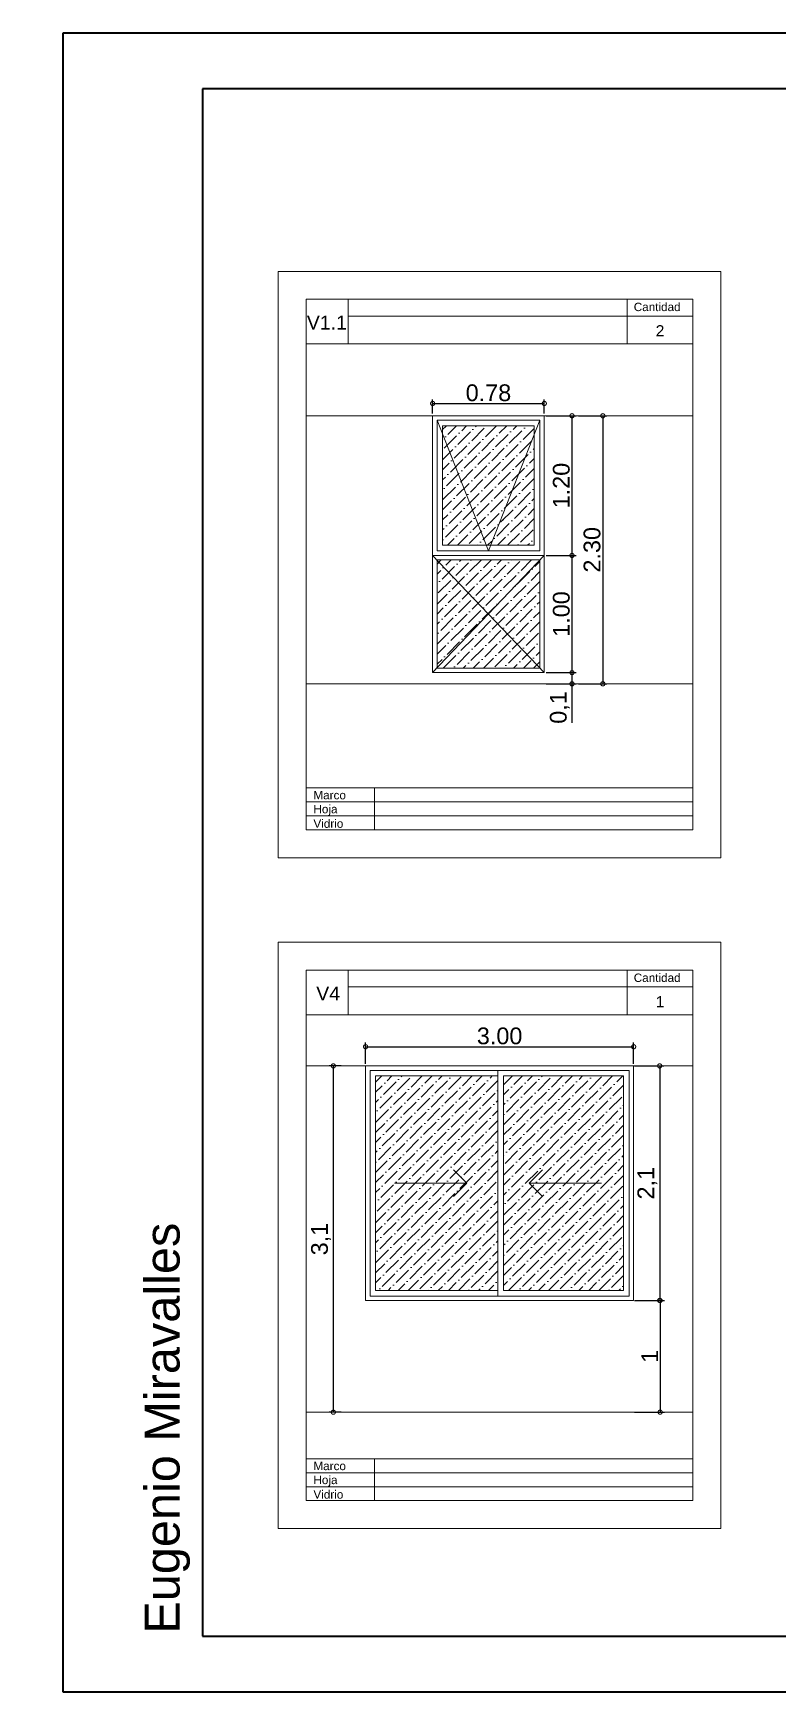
# Model space of a CAD drawing. Header units: millimetres. Extents: x 110427 to 125914, y 76277 to 76441.
# Drawn here: x 114041.48 to 114048.16, y 76291.86 to 76306.71 of the extents above; entities that cross this region are included whole.
import ezdxf

# ---------------------------------------------------------------- set-up
doc = ezdxf.new("R2010")
doc.units = ezdxf.units.MM
for name, pattern in [('ACAD_ISO03W100', [30, 12, -18]), ('ACAD_ISO05W100', [33, 24, -3, 0, -3, 0, -3]), ('JIS_02_0.7', [1.35, 0.75, -0.6]), ('TransientTextAxis', [0.3, 0.2, -0.1, 0, 0])]:
    doc.linetypes.add(name, pattern=pattern)
for name, color, linetype, lineweight in [('0.30', 1, 'Continuous', 30), ('06_CIVIL VISTAS GRUESA', 244, 'Continuous', 13), ('08_CIVIL VISTAS FINO', 251, 'Continuous', 5), ('09_CIVIL PROYECCIONES', 230, 'JIS_02_0.7', 5), ('13_COTAS', 8, 'Continuous', 9), ('Punteada', 4, 'ACAD_ISO05W100', 5), ('texto', 170, 'Continuous', 5)]:
    doc.layers.add(name, color=color, linetype=linetype, lineweight=lineweight)
doc.styles.add('A', font='arial.ttf')
doc.styles.add('Anotativo', font='arial.ttf')
doc.styles.get("Standard").update_dxf_attribs({"font": 'arial.ttf'})
doc.styles.add('Swis721 BT', font='swiss.ttf')
doc.dimstyles.new('ISO-23', dxfattribs={"dimscale": 0.03, "dimtxt": 5, "dimasz": 2.5, "dimexe": 1.25, "dimexo": 0.625, "dimtad": 1, "dimtxsty": 'Swis721 BT', "dimblk": 'DOTSMALL', "dimcen": 2.5, "dimclrt": 150, "dimadec": 0, "dimazin": 0, "dimtfac": 1, "dimtmove": 0, "dimatfit": 3, "dimfxl": 0, "dimarcsym": 0})
pattern_1 = [(45, (113480.58558, 75832.07869), (0.0336759605, 0.1234785217), [0.15875, -0.03175, 0, -0.03175])]

# ---------------------------------------------------------------- blocks, each defined once
blk = doc.blocks.new('planilla simple')
at = {"layer": '06_CIVIL VISTAS GRUESA'}
for p, q in [((2743500, 218871), (2739537, 218871)), ((2739537, 218871), (2739537, 213621)), ((2739537, 218871), (2739537, 218496)), ((2743500, 218871), (2743500, 213621)), ((2743250, 218621), (2739787, 218621)), ((2739787, 218621), (2739787, 218221)), ((2739787, 218621), (2743250, 218621)), ((2740162, 218596), (2740162, 218621)), ((2740162, 218221), (2740162, 218596)), ((2743250, 218621), (2743250, 213871)), ((2740162, 218471), (2741354, 218471)), ((2740162, 218471), (2740162, 218346)), ((2741354, 218471), (2741908, 218471)), ((2742473, 218471), (2741908, 218471)), ((2742473, 218471), (2743092, 218471)), ((2743092, 218471), (2743250, 218471)), ((2739787, 218221), (2740162, 218221)), ((2739787, 218221), (2739787, 213871)), ((2740162, 218221), (2743250, 218221)), ((2741908, 218221), (2741908, 218221)), ((2739787, 213871), (2739787, 215121)), ((2739787, 214246), (2743250, 214246)), ((2740400, 214246), (2740400, 213871)), ((2739787, 214121), (2743250, 214121)), ((2739787, 213996), (2743250, 213996)), ((2739787, 213871), (2743250, 213871)), ((2739787, 213871), (2743250, 213871)), ((2739537, 213621), (2743500, 213621))]:
    blk.add_line(p, q, dxfattribs=at)
blk = doc.blocks.new('planilla simple2')
at = {"layer": '06_CIVIL VISTAS GRUESA'}
blk.add_line((2737480, 217738), (2737480, 217338), dxfattribs=at)
at = {"layer": '13_COTAS'}
blk.add_blockref('planilla simple', (-5180, -883), dxfattribs=at)
blk = doc.blocks.new('_DotSmall')
at = {"color": 0, "linetype": 'ByBlock', "const_width": 0.5}
blk.add_lwpolyline([(-0.0625, 0, 1), (0.0625, 0, 1)], format="xyb", close=True, dxfattribs=at)
blk = doc.blocks.new('*D149')
at = {"layer": '13_COTAS', "color": 0, "lineweight": -2}
for p, q in [((114045.06, 76303.302), (114045.06, 76303.43)), ((114045.06, 76303.393), (114046.06, 76303.393)), ((114046.06, 76303.302), (114046.06, 76303.43))]:
    blk.add_line(p, q, dxfattribs=at)
at = {"layer": 'Defpoints', "color": 0}
for p in [(114046.06, 76303.393), (114045.06, 76303.283), (114046.06, 76303.283)]:
    blk.add_point(p, dxfattribs=at)
at = {"layer": '13_COTAS', "color": 0, "lineweight": -2, "xscale": 0.075, "yscale": 0.075, "zscale": 0.075, "rotation": 180}
blk.add_blockref('_DotSmall', (114045.06, 76303.393), dxfattribs=at)
at = {"layer": '13_COTAS', "color": 0, "lineweight": -2, "xscale": 0.075, "yscale": 0.075, "zscale": 0.075}
blk.add_blockref('_DotSmall', (114046.06, 76303.393), dxfattribs=at)
at = {"layer": '13_COTAS', "color": 150, "insert": (114045.56, 76303.488), "char_height": 0.15, "attachment_point": 5, "style": 'Swis721 BT'}
blk.add_mtext('0.78', dxfattribs=at)
blk = doc.blocks.new('*D150')
at = {"layer": '13_COTAS', "color": 0, "lineweight": -2}
for p, q in [((114046.078, 76303.283), (114046.346, 76303.283)), ((114046.308, 76303.283), (114046.308, 76302.033)), ((114046.078, 76302.033), (114046.346, 76302.033))]:
    blk.add_line(p, q, dxfattribs=at)
at = {"layer": 'Defpoints', "color": 0}
for p in [(114046.06, 76303.283), (114046.06, 76302.033), (114046.308, 76302.033)]:
    blk.add_point(p, dxfattribs=at)
at = {"layer": '13_COTAS', "color": 0, "lineweight": -2, "xscale": 0.075, "yscale": 0.075, "zscale": 0.075}
for p, rotation in [((114046.308, 76303.283), 90), ((114046.308, 76302.033), 270)]:
    blk.add_blockref('_DotSmall', p, dxfattribs=dict(at, rotation=rotation))
at = {"layer": '13_COTAS', "color": 150, "insert": (114046.213, 76302.658), "char_height": 0.15, "attachment_point": 5, "rotation": 90, "style": 'Swis721 BT'}
blk.add_mtext('1.20', dxfattribs=at)
blk = doc.blocks.new('*D63')
at = {"layer": '13_COTAS', "color": 0, "lineweight": -2}
for p, q in [((114046.078, 76302.033), (114046.346, 76302.033)), ((114046.308, 76302.033), (114046.308, 76300.983)), ((114046.078, 76300.983), (114046.346, 76300.983))]:
    blk.add_line(p, q, dxfattribs=at)
at = {"layer": 'Defpoints', "color": 0}
for p in [(114046.06, 76302.033), (114046.06, 76300.983), (114046.308, 76300.983)]:
    blk.add_point(p, dxfattribs=at)
at = {"layer": '13_COTAS', "color": 0, "lineweight": -2, "xscale": 0.075, "yscale": 0.075, "zscale": 0.075}
for p, rotation in [((114046.308, 76302.033), 90), ((114046.308, 76300.983), 270)]:
    blk.add_blockref('_DotSmall', p, dxfattribs=dict(at, rotation=rotation))
at = {"layer": '13_COTAS', "color": 150, "insert": (114046.213, 76301.508), "char_height": 0.15, "attachment_point": 5, "rotation": 90, "style": 'Swis721 BT'}
blk.add_mtext('1.00', dxfattribs=at)
blk = doc.blocks.new('*D153')
at = {"layer": '13_COTAS', "color": 0, "lineweight": -2}
for p, q in [((114046.078, 76300.983), (114046.346, 76300.983)), ((114046.308, 76300.983), (114046.308, 76300.883)), ((114046.078, 76300.883), (114046.346, 76300.883)), ((114046.308, 76300.883), (114046.308, 76300.533))]:
    blk.add_line(p, q, dxfattribs=at)
at = {"layer": 'Defpoints', "color": 0}
for p in [(114046.06, 76300.983), (114046.06, 76300.883), (114046.308, 76300.883)]:
    blk.add_point(p, dxfattribs=at)
at = {"layer": '13_COTAS', "color": 0, "lineweight": -2, "xscale": 0.075, "yscale": 0.075, "zscale": 0.075}
for p, rotation in [((114046.308, 76300.983), 90), ((114046.308, 76300.883), 270)]:
    blk.add_blockref('_DotSmall', p, dxfattribs=dict(at, rotation=rotation))
at = {"layer": '13_COTAS', "color": 150, "insert": (114046.199, 76300.671), "char_height": 0.15, "attachment_point": 5, "rotation": 90, "style": 'Swis721 BT'}
blk.add_mtext('0,1', dxfattribs=at)
blk = doc.blocks.new('*D70')
at = {"layer": '13_COTAS', "color": 0, "lineweight": -2}
for p, q in [((114046.869, 76297.462), (114047.13, 76297.462)), ((114047.093, 76297.462), (114047.093, 76295.362)), ((114046.869, 76295.362), (114047.13, 76295.362))]:
    blk.add_line(p, q, dxfattribs=at)
at = {"layer": 'Defpoints', "color": 0}
for p in [(114046.85, 76297.462), (114046.85, 76295.362), (114047.093, 76295.362)]:
    blk.add_point(p, dxfattribs=at)
at = {"layer": '13_COTAS', "color": 0, "lineweight": -2, "xscale": 0.075, "yscale": 0.075, "zscale": 0.075}
for p, rotation in [((114047.093, 76297.462), 90), ((114047.093, 76295.362), 270)]:
    blk.add_blockref('_DotSmall', p, dxfattribs=dict(at, rotation=rotation))
at = {"layer": '13_COTAS', "color": 150, "insert": (114046.983, 76296.412), "char_height": 0.15, "attachment_point": 5, "rotation": 90, "style": 'Swis721 BT'}
blk.add_mtext('2,1', dxfattribs=at)
blk = doc.blocks.new('*D71')
at = {"layer": '13_COTAS', "color": 0, "lineweight": -2}
for p, q in [((114046.869, 76295.362), (114047.135, 76295.362)), ((114047.097, 76295.362), (114047.097, 76294.362)), ((114046.869, 76294.362), (114047.135, 76294.362))]:
    blk.add_line(p, q, dxfattribs=at)
at = {"layer": 'Defpoints', "color": 0}
for p in [(114046.85, 76295.362), (114046.85, 76294.362), (114047.097, 76294.362)]:
    blk.add_point(p, dxfattribs=at)
at = {"layer": '13_COTAS', "color": 0, "lineweight": -2, "xscale": 0.075, "yscale": 0.075, "zscale": 0.075}
for p, rotation in [((114047.097, 76295.362), 90), ((114047.097, 76294.362), 270)]:
    blk.add_blockref('_DotSmall', p, dxfattribs=dict(at, rotation=rotation))
at = {"layer": '13_COTAS', "color": 150, "insert": (114047.004, 76294.862), "char_height": 0.15, "attachment_point": 5, "rotation": 90, "style": 'Swis721 BT'}
blk.add_mtext('1', dxfattribs=at)
blk = doc.blocks.new('*D159')
at = {"layer": '13_COTAS', "color": 0, "lineweight": -2}
for p, q in [((114044.46, 76297.481), (114044.46, 76297.671)), ((114046.86, 76297.481), (114046.86, 76297.671)), ((114044.46, 76297.634), (114046.86, 76297.634))]:
    blk.add_line(p, q, dxfattribs=at)
at = {"layer": 'Defpoints', "color": 0}
for p in [(114046.86, 76297.634), (114044.46, 76297.462), (114046.86, 76297.462)]:
    blk.add_point(p, dxfattribs=at)
at = {"layer": '13_COTAS', "color": 0, "lineweight": -2, "xscale": 0.075, "yscale": 0.075, "zscale": 0.075, "rotation": 180}
blk.add_blockref('_DotSmall', (114044.46, 76297.634), dxfattribs=at)
at = {"layer": '13_COTAS', "color": 0, "lineweight": -2, "xscale": 0.075, "yscale": 0.075, "zscale": 0.075}
blk.add_blockref('_DotSmall', (114046.86, 76297.634), dxfattribs=at)
at = {"layer": '13_COTAS', "color": 150, "insert": (114045.66, 76297.73), "char_height": 0.15, "attachment_point": 5, "style": 'Swis721 BT'}
blk.add_mtext('3.00', dxfattribs=at)
blk = doc.blocks.new('*D77')
at = {"layer": '13_COTAS', "color": 0, "lineweight": -2}
for p, q in [((114046.365, 76303.283), (114046.621, 76303.283)), ((114046.584, 76303.283), (114046.584, 76300.883)), ((114046.365, 76300.883), (114046.621, 76300.883))]:
    blk.add_line(p, q, dxfattribs=at)
at = {"layer": 'Defpoints', "color": 0}
for p in [(114046.346, 76303.283), (114046.346, 76300.883), (114046.584, 76300.883)]:
    blk.add_point(p, dxfattribs=at)
at = {"layer": '13_COTAS', "color": 0, "lineweight": -2, "xscale": 0.075, "yscale": 0.075, "zscale": 0.075}
for p, rotation in [((114046.584, 76303.283), 90), ((114046.584, 76300.883), 270)]:
    blk.add_blockref('_DotSmall', p, dxfattribs=dict(at, rotation=rotation))
at = {"layer": '13_COTAS', "color": 150, "insert": (114046.488, 76302.083), "char_height": 0.15, "attachment_point": 5, "rotation": 90, "style": 'Swis721 BT'}
blk.add_mtext('2.30', dxfattribs=at)
blk = doc.blocks.new('*D78')
at = {"layer": '13_COTAS', "color": 0, "lineweight": -2}
for p, q in [((114044.241, 76297.462), (114044.133, 76297.462)), ((114044.171, 76297.462), (114044.171, 76294.362)), ((114044.241, 76294.362), (114044.133, 76294.362))]:
    blk.add_line(p, q, dxfattribs=at)
at = {"layer": 'Defpoints', "color": 0}
for p in [(114044.26, 76297.462), (114044.171, 76294.362), (114044.26, 76294.362)]:
    blk.add_point(p, dxfattribs=at)
at = {"layer": '13_COTAS', "color": 0, "lineweight": -2, "xscale": 0.075, "yscale": 0.075, "zscale": 0.075}
for p, rotation in [((114044.171, 76297.462), 90), ((114044.171, 76294.362), 270)]:
    blk.add_blockref('_DotSmall', p, dxfattribs=dict(at, rotation=rotation))
at = {"layer": '13_COTAS', "color": 150, "insert": (114044.061, 76295.912), "char_height": 0.15, "attachment_point": 5, "rotation": 90, "style": 'Swis721 BT'}
blk.add_mtext('3,1', dxfattribs=at)
blk = doc.blocks.new('marco a3')
at = {"layer": '0.30', "color": 18, "lineweight": 40}
for p, q in [((-60.305, 56.936), (-76.055, 56.936)), ((-76.055, 56.936), (-76.055, 45.798)), ((-60.68, 56.561), (-75.117, 56.561)), ((-75.117, 56.561), (-75.117, 46.173)), ((-75.117, 46.173), (-60.688, 46.173)), ((-76.055, 45.798), (-60.305, 45.798))]:
    blk.add_line(p, q, dxfattribs=at)

msp = doc.modelspace()

# ---------------------------------------------------------------- hatches: boundary and pattern name
at = {"layer": '13_COTAS'}
h = msp.add_hatch(dxfattribs=at)
h.set_pattern_fill('ANSI36', color=256, scale=0.02)
h.set_pattern_definition(pattern_1)
h.paths.add_polyline_path([(114045.97, 76302.921), (114045.97, 76303.193), (114045.15, 76303.193), (114045.15, 76302.921), (114045.539, 76302.123), (114045.58, 76302.123)])
h.paths.add_polyline_path([(114045.15, 76302.921), (114045.15, 76302.123), (114045.539, 76302.123)], flags=17)
h = msp.add_hatch(dxfattribs=at)
h.set_pattern_fill('ANSI36', color=256, scale=0.02)
h.set_pattern_definition(pattern_1)
h.paths.add_polyline_path([(114045.97, 76302.123), (114045.97, 76303.116), (114045.579, 76302.123)])
h = msp.add_hatch(dxfattribs=at)
h.set_pattern_fill('ANSI36', color=256, scale=0.02)
h.set_pattern_definition([(45, (2103.44554, 1540.537206), (0.033675960454, 0.123478521665), [0.15875, -0.03175, 0, -0.03175])])
h.paths.add_polyline_path([(114046.02, 76301.991), (114046.02, 76301.993), (114045.1, 76301.993), (114045.1, 76301.991), (114045.56, 76301.508)])
h.paths.add_polyline_path([(114045.56, 76301.508), (114045.1, 76301.991), (114045.1, 76301.025)])
h.paths.add_polyline_path([(114045.56, 76301.508), (114045.1, 76301.025), (114045.1, 76301.023), (114046.02, 76301.023), (114046.02, 76301.025)])
h.paths.add_polyline_path([(114046.02, 76301.991), (114045.56, 76301.508), (114046.02, 76301.025)])
h = msp.add_hatch(dxfattribs=at)
h.set_pattern_fill('ANSI36', color=256, scale=0.02)
h.set_pattern_definition([(45, (2089.85479, 1534.530724), (0.033675960454, 0.123478521665), [0.15875, -0.03175, 0, -0.03175])])
h.paths.add_polyline_path([(114044.55, 76295.452), (114045.645, 76295.452), (114045.645, 76297.372), (114044.55, 76297.372)])
h.paths.add_polyline_path([(114045.695, 76295.452), (114046.77, 76295.452), (114046.77, 76297.372), (114045.695, 76297.372)])

# ---------------------------------------------------------------- linework, layer by layer
at = {"layer": '06_CIVIL VISTAS GRUESA'}
msp.add_line((114046.801, 76304.326), (114046.801, 76303.926), dxfattribs=at)
at = {"layer": '08_CIVIL VISTAS FINO'}
for p, q in [((114045.365, 76296.412), (114045.246, 76296.532)), ((114045.924, 76296.412), (114046.043, 76296.532)), ((114044.718, 76296.412), (114045.365, 76296.412)), ((114045.365, 76296.412), (114045.246, 76296.293)), ((114046.571, 76296.412), (114045.924, 76296.412)), ((114045.924, 76296.412), (114046.043, 76296.293))]:
    msp.add_line(p, q, dxfattribs=at)
at = {"layer": '09_CIVIL PROYECCIONES', "color": 80, "linetype": 'ByBlock', "ltscale": 2}
for p, q in [((114045.06, 76303.283), (114045.06, 76302.033)), ((114045.06, 76303.283), (114046.06, 76303.283)), ((114046.02, 76303.243), (114045.1, 76303.243)), ((114045.1, 76303.243), (114045.1, 76302.073)), ((114045.97, 76303.193), (114045.15, 76303.193)), ((114045.15, 76303.193), (114045.15, 76302.123)), ((114045.97, 76303.193), (114045.97, 76302.123)), ((114046.02, 76303.243), (114046.02, 76302.073)), ((114046.06, 76303.283), (114046.06, 76302.033)), ((114045.97, 76302.123), (114045.15, 76302.123)), ((114045.06, 76302.033), (114046.06, 76302.033)), ((114045.06, 76302.033), (114045.06, 76300.983)), ((114046.02, 76302.073), (114045.1, 76302.073)), ((114046.02, 76301.993), (114045.1, 76301.993)), ((114045.1, 76301.993), (114045.1, 76301.023)), ((114046.02, 76301.993), (114046.02, 76301.023)), ((114046.06, 76302.033), (114046.06, 76300.983)), ((114045.06, 76300.983), (114046.06, 76300.983)), ((114046.02, 76301.023), (114045.1, 76301.023)), ((114044.46, 76297.462), (114044.46, 76295.362)), ((114046.86, 76297.462), (114044.46, 76297.462)), ((114044.5, 76297.422), (114046.82, 76297.422)), ((114044.5, 76297.422), (114044.5, 76295.402)), ((114044.55, 76297.372), (114045.645, 76297.372)), ((114044.55, 76297.372), (114044.55, 76295.452)), ((114045.645, 76295.402), (114045.645, 76297.422)), ((114045.695, 76297.372), (114046.77, 76297.372)), ((114045.695, 76295.452), (114045.695, 76297.372)), ((114046.77, 76297.372), (114046.77, 76295.452)), ((114046.82, 76297.422), (114046.82, 76295.402)), ((114046.86, 76297.462), (114046.86, 76295.362)), ((114044.55, 76295.452), (114045.645, 76295.452)), ((114045.695, 76295.452), (114046.77, 76295.452)), ((114044.46, 76295.362), (114046.86, 76295.362)), ((114044.5, 76295.402), (114046.82, 76295.402))]:
    msp.add_line(p, q, dxfattribs=at)
at = {"layer": 'Punteada', "linetype": 'ACAD_ISO03W100', "ltscale": 10}
for p, q in [((114043.928, 76303.283), (114047.391, 76303.283)), ((114043.928, 76300.883), (114047.391, 76300.883)), ((114043.928, 76297.462), (114047.391, 76297.462)), ((114043.928, 76294.362), (114047.391, 76294.362))]:
    msp.add_line(p, q, dxfattribs=at)
at = {"layer": 'Punteada', "linetype": 'TransientTextAxis', "ltscale": 500}
for p, q in [((114045.1, 76303.243), (114045.56, 76302.073)), ((114045.56, 76302.073), (114046.02, 76303.243)), ((114045.06, 76302.033), (114046.06, 76300.983)), ((114045.06, 76300.983), (114046.06, 76302.033))]:
    msp.add_line(p, q, dxfattribs=at)

# ---------------------------------------------------------------- block references
at = {"layer": '0.30', "xscale": 1.333333333333327, "yscale": 1.333333333333327, "zscale": 1.333333333333327}
msp.add_blockref('marco a3', (114143.155, 76230.794), dxfattribs=at)
at = {"layer": '13_COTAS', "xscale": 0.001000000000000194, "yscale": 0.001000000000000194, "zscale": 0.001000000000000194}
for p in [(111309.321, 76086.588), (111309.321, 76080.582)]:
    msp.add_blockref('planilla simple2', p, dxfattribs=at)

# ---------------------------------------------------------------- texts
at = {"color": 18, "insert": (114042.483, 76292.379), "char_height": 0.31179, "attachment_point": 1, "rotation": 90, "style": 'Anotativo'}
msp.add_mtext_dynamic_manual_height_columns('{\\fSwis721 BT|b0|i0|c0|p34;Eugenio Miravalles}', width=5.06265, gutter_width=12.5, heights=[0], dxfattribs=at)
at = {"layer": 'texto', "attachment_point": 1}
for s, width, heights, insert, char_height in [('{\\fArial|b0|i0|c0|p34;Cantidad}', 3.33814, [0], (114046.861, 76304.295), 0.075), ('V1.1', 1.5, [0], (114043.934, 76304.18), 0.125), ('2', 200, [0.0529], (114047.057, 76304.094), 0.1), ('{\\fArial|b0|i0|c0|p34;Marco}', 13.85, [0], (114043.993, 76299.924), 0.075), ('{\\fArial|b0|i0|c0|p34;Cantidad}', 3.33814, [0], (114046.861, 76298.289), 0.075), ('V4', 1.5, [0], (114044.018, 76298.173), 0.125), ('1', 200, [0.0529], (114047.057, 76298.087), 0.1), ('{\\fArial|b0|i0|c0|p34;Marco}', 13.85, [0], (114043.993, 76293.918), 0.075)]:
    msp.add_mtext_dynamic_manual_height_columns(s, width=width, gutter_width=12.5, heights=heights, dxfattribs=dict(at, insert=insert, char_height=char_height))
at = {"layer": 'texto', "char_height": 0.075, "attachment_point": 1, "style": 'A'}
for s, insert in [('Hoja', (114043.993, 76299.799)), ('Vidrio', (114043.993, 76299.669)), ('Vidrio', (114043.993, 76293.663)), ('Hoja', (114043.993, 76293.793))]:
    msp.add_mtext_dynamic_manual_height_columns(s, width=13.85, gutter_width=12.5, heights=[0], dxfattribs=dict(at, insert=insert))

# ---------------------------------------------------------------- dimensions: what is measured, and where the dimension line sits
at = {"layer": '13_COTAS'}
dim = msp.add_linear_dim(base=(114046.06, 76303.393), p1=(114045.06, 76303.283), p2=(114046.06, 76303.283), text='0.78', dimstyle='ISO-23', dxfattribs=at)
dim.commit()
dim.dimension.update_dxf_attribs({"geometry": '*D149', "text_midpoint": (114045.56, 76303.488)})
for base, p1, p2, text, picture, middle in [((114046.308, 76302.033), (114046.06, 76303.283), (114046.06, 76302.033), '1.20', '*D150', (114046.213, 76302.658)), ((114046.308, 76300.983), (114046.06, 76302.033), (114046.06, 76300.983), '1.00', '*D63', (114046.213, 76301.508))]:
    dim = msp.add_linear_dim(base=base, p1=p1, p2=p2, angle=90, text=text, dimstyle='ISO-23', dxfattribs=at)
    dim.commit()
    dim.dimension.update_dxf_attribs({"geometry": picture, "text_midpoint": middle})
for p1, p2, distance, text, picture, middle in [((114046.346, 76303.283), (114046.346, 76300.883), 0.238, '2.30', '*D77', (114046.488, 76302.083)), ((114044.46, 76297.462), (114046.86, 76297.462), 0.171, '3.00', '*D159', (114045.66, 76297.73))]:
    dim = msp.add_aligned_dim(p1=p1, p2=p2, distance=distance, text=text, dimstyle='ISO-23', dxfattribs=at)
    dim.commit()
    dim.dimension.update_dxf_attribs({"geometry": picture, "text_midpoint": middle})
dim = msp.add_linear_dim(base=(114046.308, 76300.883), p1=(114046.06, 76300.983), p2=(114046.06, 76300.883), angle=90, dimstyle='ISO-23', override={"dimfxl": 100, "dimarcsym": 2}, dxfattribs=at)
dim.commit()
dim.dimension.update_dxf_attribs({"geometry": '*D153', "text_midpoint": (114046.199, 76300.671)})
for p1, p2, distance, picture, middle in [((114044.26, 76297.462), (114044.26, 76294.362), -0.089, '*D78', (114044.061, 76295.912)), ((114046.85, 76297.462), (114046.85, 76295.362), 0.243, '*D70', (114046.983, 76296.412)), ((114046.85, 76295.362), (114046.85, 76294.362), 0.247, '*D71', (114047.004, 76294.862))]:
    dim = msp.add_aligned_dim(p1=p1, p2=p2, distance=distance, dimstyle='ISO-23', dxfattribs=at)
    dim.commit()
    dim.dimension.update_dxf_attribs({"geometry": picture, "text_midpoint": middle})

doc.saveas('drawing.dxf')
